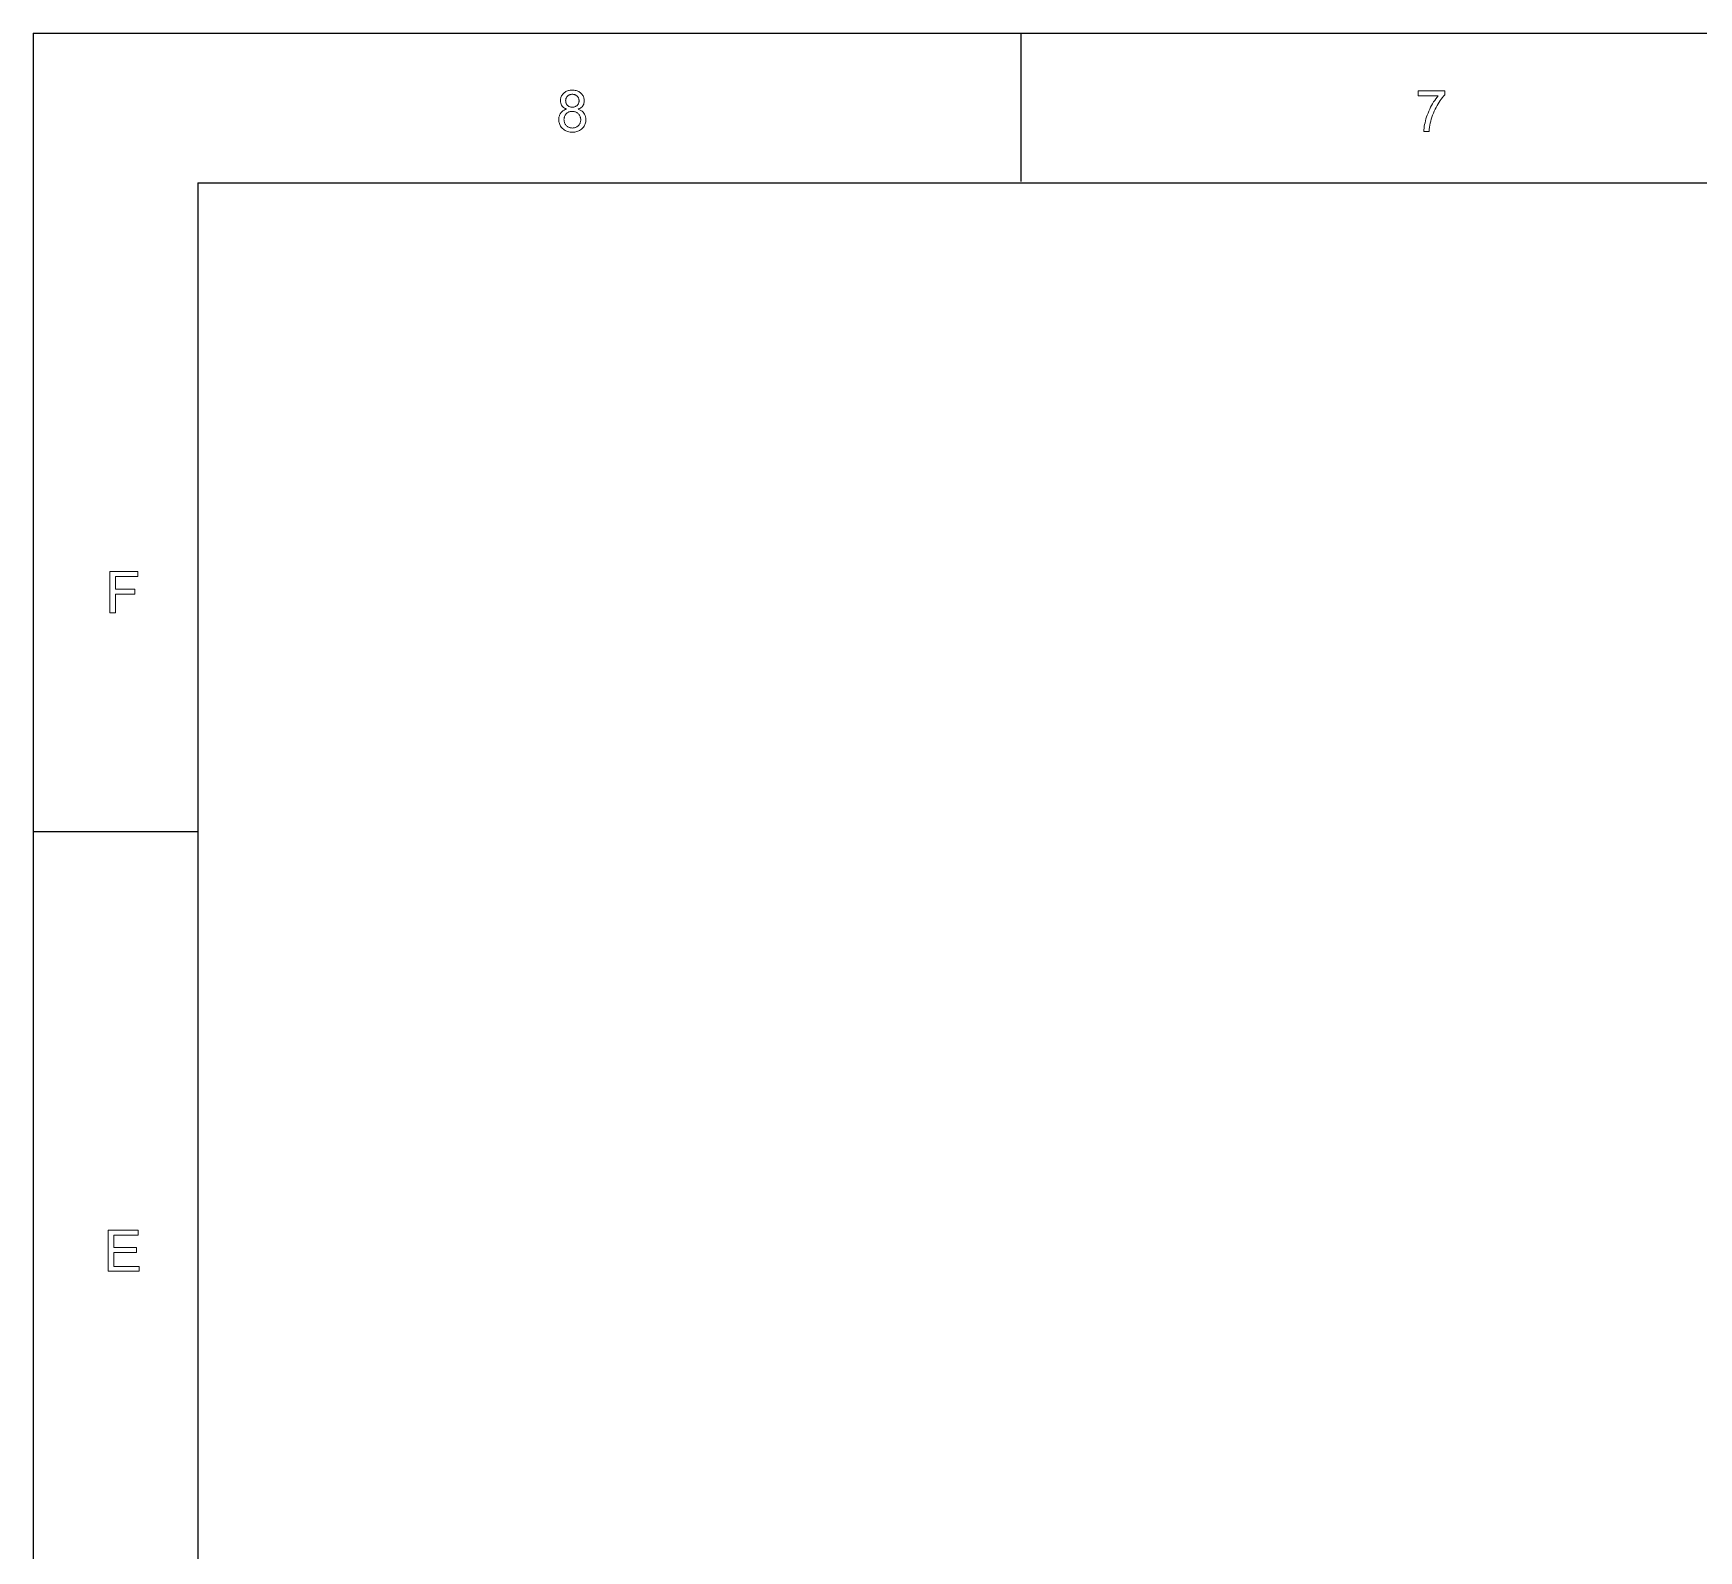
# Model space of a CAD drawing. Header units: millimetres. Extents: x 2067 to 4417, y -1557 to -908.
# Drawn here: x 2066.6 to 2167.8, y -1352.2 to -1260 of the extents above; entities that cross this region are included whole.
import ezdxf

# ---------------------------------------------------------------- set-up
doc = ezdxf.new("R2010")
doc.units = ezdxf.units.MM

msp = doc.modelspace()

# ---------------------------------------------------------------- linework, layer by layer
at = {"color": 7, "lineweight": 25}
for p, q in [((2066.614, -1260.021), (2066.614, -1557.021)), ((2066.614, -1260.021), (2486.119, -1260.021)), ((2076.617, -1269.106), (2476.618, -1269.106)), ((2076.617, -1269.106), (2076.617, -1545.216))]:
    msp.add_line(p, q, dxfattribs=at)
at = {"color": 7, "lineweight": 25, "ltscale": 0.225}
msp.add_line((2126.614, -1260.021), (2126.614, -1269.021), dxfattribs=at)
at = {"color": 7, "lineweight": 25, "ltscale": 0.25}
msp.add_line((2076.614, -1308.521), (2066.614, -1308.521), dxfattribs=at)
at = {"color": 7, "lineweight": 13}
for points in [[(2099.717, -1264.63), (2099.807, -1264.663), (2099.886, -1264.704), (2099.957, -1264.751), (2100.018, -1264.804), (2100.069, -1264.865), (2100.111, -1264.932), (2100.144, -1265.006), (2100.168, -1265.087), (2100.182, -1265.175), (2100.186, -1265.269), (2100.184, -1265.333), (2100.177, -1265.394), (2100.166, -1265.453), (2100.15, -1265.51), (2100.129, -1265.565), (2100.104, -1265.618), (2100.074, -1265.669), (2100.039, -1265.718), (2100, -1265.764), (2099.956, -1265.808), (2099.909, -1265.85), (2099.859, -1265.886), (2099.806, -1265.919), (2099.751, -1265.947), (2099.693, -1265.971), (2099.633, -1265.99), (2099.57, -1266.005), (2099.504, -1266.016), (2099.435, -1266.023), (2099.364, -1266.025), (2099.293, -1266.023), (2099.224, -1266.016), (2099.158, -1266.005), (2099.094, -1265.99), (2099.033, -1265.97), (2098.975, -1265.946), (2098.92, -1265.918), (2098.867, -1265.885), (2098.817, -1265.848), (2098.77, -1265.807), (2098.727, -1265.762), (2098.688, -1265.715), (2098.653, -1265.666), (2098.623, -1265.614), (2098.598, -1265.561), (2098.577, -1265.505), (2098.561, -1265.447), (2098.55, -1265.387), (2098.543, -1265.324), (2098.541, -1265.259), (2098.542, -1265.212), (2098.546, -1265.167), (2098.552, -1265.122), (2098.561, -1265.079), (2098.573, -1265.037), (2098.587, -1264.996), (2098.604, -1264.957), (2098.623, -1264.918), (2098.645, -1264.881), (2098.67, -1264.845), (2098.696, -1264.811), (2098.725, -1264.78), (2098.755, -1264.751), (2098.787, -1264.725), (2098.821, -1264.702), (2098.856, -1264.682), (2098.894, -1264.665), (2098.933, -1264.651), (2098.974, -1264.639), (2099.017, -1264.63), (2099.017, -1264.623), (2098.945, -1264.597), (2098.882, -1264.566), (2098.825, -1264.529), (2098.776, -1264.486), (2098.735, -1264.439), (2098.701, -1264.385), (2098.675, -1264.326), (2098.656, -1264.262), (2098.645, -1264.192), (2098.641, -1264.117), (2098.643, -1264.062), (2098.649, -1264.01), (2098.659, -1263.959), (2098.673, -1263.91), (2098.691, -1263.863), (2098.713, -1263.818), (2098.738, -1263.775), (2098.768, -1263.733), (2098.802, -1263.693), (2098.839, -1263.655), (2098.88, -1263.62), (2098.923, -1263.589), (2098.969, -1263.561), (2099.017, -1263.537), (2099.068, -1263.517), (2099.121, -1263.5), (2099.176, -1263.487), (2099.234, -1263.478), (2099.295, -1263.472), (2099.358, -1263.47), (2099.422, -1263.472), (2099.483, -1263.478), (2099.542, -1263.488), (2099.598, -1263.501), (2099.652, -1263.518), (2099.703, -1263.539), (2099.752, -1263.564), (2099.799, -1263.593), (2099.842, -1263.625), (2099.884, -1263.661), (2099.922, -1263.7), (2099.956, -1263.741), (2099.986, -1263.783), (2100.012, -1263.827), (2100.034, -1263.872), (2100.052, -1263.919), (2100.066, -1263.968), (2100.076, -1264.018), (2100.082, -1264.07), (2100.084, -1264.124), (2100.08, -1264.195), (2100.069, -1264.261), (2100.051, -1264.323), (2100.025, -1264.38), (2099.992, -1264.433), (2099.952, -1264.48), (2099.904, -1264.523), (2099.849, -1264.561), (2099.787, -1264.595), (2099.717, -1264.623)], [(2152.365, -1263.753), (2152.292, -1263.836), (2152.221, -1263.923), (2152.152, -1264.013), (2152.086, -1264.107), (2152.021, -1264.205), (2151.958, -1264.307), (2151.897, -1264.413), (2151.839, -1264.522), (2151.782, -1264.636), (2151.727, -1264.753), (2151.675, -1264.872), (2151.628, -1264.992), (2151.585, -1265.113), (2151.547, -1265.235), (2151.513, -1265.358), (2151.483, -1265.481), (2151.458, -1265.605), (2151.438, -1265.73), (2151.421, -1265.856), (2151.41, -1265.982), (2151.096, -1265.982), (2151.1, -1265.879), (2151.11, -1265.774), (2151.123, -1265.667), (2151.142, -1265.558), (2151.165, -1265.448), (2151.192, -1265.335), (2151.224, -1265.22), (2151.261, -1265.103), (2151.302, -1264.984), (2151.347, -1264.863), (2151.397, -1264.743), (2151.449, -1264.626), (2151.504, -1264.512), (2151.562, -1264.402), (2151.623, -1264.296), (2151.686, -1264.192), (2151.753, -1264.092), (2151.822, -1263.996), (2151.894, -1263.903), (2151.969, -1263.813), (2150.746, -1263.813), (2150.746, -1263.516), (2152.365, -1263.516)], [(2099.364, -1264.509), (2099.398, -1264.508), (2099.431, -1264.505), (2099.463, -1264.499), (2099.493, -1264.491), (2099.523, -1264.481), (2099.551, -1264.469), (2099.578, -1264.455), (2099.605, -1264.439), (2099.63, -1264.42), (2099.654, -1264.399), (2099.676, -1264.376), (2099.696, -1264.353), (2099.713, -1264.328), (2099.728, -1264.302), (2099.741, -1264.275), (2099.752, -1264.247), (2099.76, -1264.218), (2099.766, -1264.187), (2099.769, -1264.156), (2099.77, -1264.124), (2099.769, -1264.09), (2099.766, -1264.058), (2099.76, -1264.027), (2099.751, -1263.997), (2099.741, -1263.968), (2099.728, -1263.94), (2099.712, -1263.913), (2099.694, -1263.887), (2099.674, -1263.862), (2099.652, -1263.839), (2099.628, -1263.817), (2099.602, -1263.797), (2099.576, -1263.78), (2099.548, -1263.765), (2099.52, -1263.752), (2099.49, -1263.741), (2099.46, -1263.733), (2099.428, -1263.727), (2099.395, -1263.724), (2099.361, -1263.723), (2099.327, -1263.724), (2099.293, -1263.727), (2099.261, -1263.733), (2099.23, -1263.741), (2099.201, -1263.751), (2099.172, -1263.764), (2099.145, -1263.779), (2099.119, -1263.796), (2099.095, -1263.815), (2099.071, -1263.837), (2099.049, -1263.86), (2099.03, -1263.884), (2099.013, -1263.909), (2098.998, -1263.935), (2098.985, -1263.962), (2098.975, -1263.989), (2098.967, -1264.017), (2098.961, -1264.046), (2098.958, -1264.076), (2098.957, -1264.106), (2098.958, -1264.143), (2098.962, -1264.178), (2098.967, -1264.211), (2098.976, -1264.243), (2098.986, -1264.273), (2098.999, -1264.302), (2099.015, -1264.329), (2099.032, -1264.354), (2099.052, -1264.378), (2099.075, -1264.401), (2099.099, -1264.421), (2099.124, -1264.44), (2099.15, -1264.456), (2099.177, -1264.47), (2099.206, -1264.482), (2099.235, -1264.492), (2099.266, -1264.499), (2099.298, -1264.505), (2099.331, -1264.508)], [(2099.364, -1265.773), (2099.407, -1265.771), (2099.448, -1265.767), (2099.488, -1265.76), (2099.526, -1265.75), (2099.563, -1265.738), (2099.599, -1265.722), (2099.633, -1265.704), (2099.665, -1265.683), (2099.696, -1265.659), (2099.726, -1265.633), (2099.754, -1265.604), (2099.778, -1265.573), (2099.8, -1265.541), (2099.819, -1265.508), (2099.835, -1265.472), (2099.848, -1265.435), (2099.858, -1265.396), (2099.865, -1265.356), (2099.869, -1265.313), (2099.871, -1265.269), (2099.869, -1265.226), (2099.865, -1265.183), (2099.858, -1265.143), (2099.847, -1265.104), (2099.834, -1265.066), (2099.817, -1265.03), (2099.798, -1264.996), (2099.775, -1264.963), (2099.75, -1264.932), (2099.722, -1264.903), (2099.691, -1264.876), (2099.659, -1264.851), (2099.626, -1264.83), (2099.592, -1264.811), (2099.556, -1264.795), (2099.519, -1264.783), (2099.481, -1264.773), (2099.441, -1264.765), (2099.4, -1264.761), (2099.358, -1264.76), (2099.314, -1264.761), (2099.272, -1264.766), (2099.231, -1264.773), (2099.192, -1264.783), (2099.155, -1264.796), (2099.12, -1264.813), (2099.086, -1264.832), (2099.054, -1264.854), (2099.023, -1264.879), (2098.994, -1264.907), (2098.968, -1264.937), (2098.944, -1264.969), (2098.923, -1265.001), (2098.905, -1265.035), (2098.89, -1265.07), (2098.877, -1265.106), (2098.867, -1265.143), (2098.86, -1265.182), (2098.856, -1265.222), (2098.855, -1265.263), (2098.856, -1265.305), (2098.86, -1265.347), (2098.868, -1265.386), (2098.878, -1265.425), (2098.891, -1265.462), (2098.906, -1265.497), (2098.925, -1265.532), (2098.947, -1265.564), (2098.971, -1265.596), (2098.999, -1265.626), (2099.028, -1265.654), (2099.059, -1265.679), (2099.092, -1265.701), (2099.126, -1265.72), (2099.162, -1265.736), (2099.2, -1265.749), (2099.238, -1265.759), (2099.279, -1265.767), (2099.321, -1265.771)], [(2072.958, -1293.004), (2071.602, -1293.004), (2071.602, -1293.779), (2072.777, -1293.779), (2072.777, -1294.075), (2071.602, -1294.075), (2071.602, -1295.208), (2071.271, -1295.208), (2071.271, -1292.708), (2072.958, -1292.708)], [(2073.037, -1335.208), (2071.17, -1335.208), (2071.17, -1332.708), (2072.979, -1332.708), (2072.979, -1333.004), (2071.501, -1333.004), (2071.501, -1333.768), (2072.884, -1333.768), (2072.884, -1334.065), (2071.501, -1334.065), (2071.501, -1334.911), (2073.037, -1334.911)]]:
    msp.add_lwpolyline(points, close=True, dxfattribs=at)

doc.saveas('drawing.dxf')
